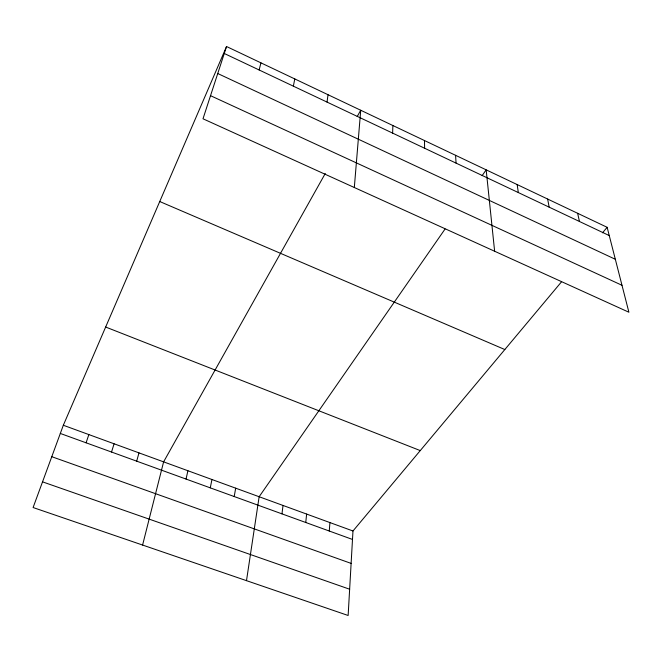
<?xml version="1.0" encoding="UTF-8"?>
<svg xmlns="http://www.w3.org/2000/svg" width="662" height="662" viewBox="0 0 662 662"><rect width="100%" height="100%" fill="white"/><g stroke="black" fill="none" stroke-linecap="round" stroke-linejoin="round"><path stroke-width="0.99" d="M392.632 133.112L392.872 125.523M561.401 281.954L352.978 530.99L348.138 615.486L33.1 507.531L63.329 425.261L226.536 46.514L607.137 227.306L628.9 312.232L203.002 118.788L226.536 46.514M329.262 531.023L329.941 522.583M354.319 187.52L360.724 110.248L357.19 116.553M305.761 522.492L306.622 514.068M281.962 513.861L283.03 505.462M327.02 102.08L328.029 94.724M246.496 580.657L259.14 496.74L445.063 229.019M234.216 496.541L235.68 488.175M293.365 86.159L294.78 78.927M210.276 487.853L211.948 479.511M186.039 479.065L187.917 470.74M142.595 545.049L163.605 461.869L325.265 173.502M259.123 69.965L260.952 62.857M136.678 461.157L138.987 452.882M111.539 452.038L114.079 443.788M86.085 442.804L88.857 434.586M482.135 175.645L486.165 169.836L494.63 251.246M602.528 232.817L607.137 227.306M42.533 481.853L349.644 589.221M51.777 456.697L351.117 563.395M60.316 433.453L352.49 539.447M63.329 425.261L352.978 530.99M105.655 327.036L420.262 450.59M159.741 201.529L504.833 349.544M210.533 95.676L621.999 285.289M217.748 73.523L615.337 259.281M224.269 53.481L609.263 235.581M577.636 213.288L579.449 221.48M547.648 199.047L549.146 207.148M517.163 184.566L518.329 192.568M455.58 155.305L456.06 163.117M424.483 140.543L424.607 148.238"/></g></svg>
